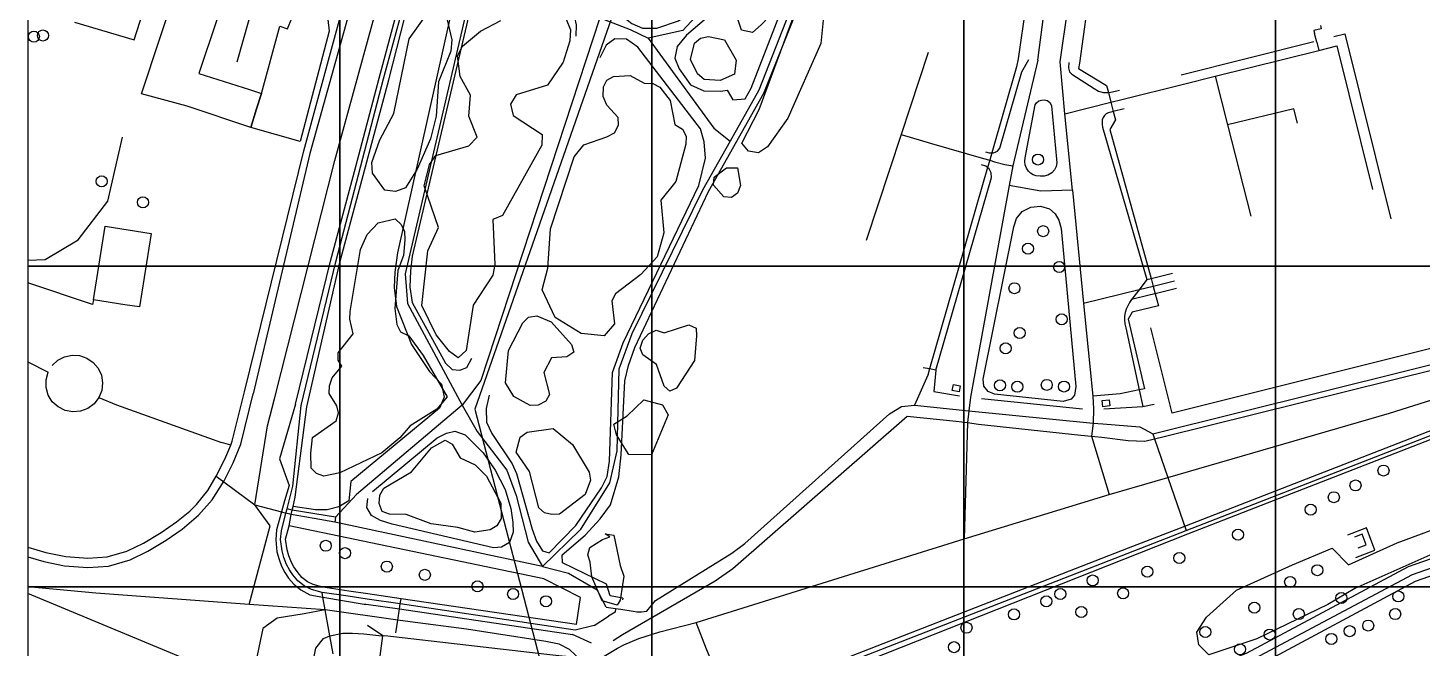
# Model space of a CAD drawing. Header units: metres. Extents: x -847 to 846, y -696 to 697.
# Drawn here: x -845.7 to -467.7, y -364.4 to -196.3 of the extents above; entities that cross this region are included whole.
import ezdxf

# ---------------------------------------------------------------- set-up
doc = ezdxf.new("R2010")
doc.units = ezdxf.units.M
for name, color, linetype in [('GREEN_ATLAS_BUILDING_OSM_HEIGHT', 8, 'Continuous'), ('GREEN_ATLAS_BUILDING_OSM_LEVELS', 9, 'Continuous'), ('GREEN_ATLAS_TERRAIN_COP90', 3, 'Continuous'), ('OSM_BARRIER', 1, 'Continuous'), ('OSM_GREEN_EXISTING', 94, 'Continuous'), ('OSM_HYDROGRAPHY', 5, 'Continuous'), ('OSM_PATH', 32, 'Continuous'), ('OSM_ROAD_LOCAL', 9, 'Continuous'), ('OSM_ROAD_MAJOR', 30, 'Continuous'), ('SITE_BORDER', 3, 'Continuous')]:
    doc.layers.add(name, color=color, linetype=linetype)

msp = doc.modelspace()

# ---------------------------------------------------------------- linework, layer by layer
at = {"layer": 'GREEN_ATLAS_BUILDING_OSM_HEIGHT'}
for points, elevation in [([(-594.813, -293.004), (-592.94, -293.327), (-593.222, -294.952), (-595.102, -294.64)], 20.423), ([(-554.475, -297.368), (-552.583, -297.123), (-552.376, -298.77), (-554.262, -299.015)], 25.348)]:
    msp.add_lwpolyline(points, close=True, dxfattribs=dict(at, elevation=elevation))
at = {"layer": 'GREEN_ATLAS_BUILDING_OSM_LEVELS'}
for points, elevation in [([(-764.288, -154.934), (-779.78, -150.148), (-799.427, -208.668), (-785.657, -213.01), (-782.437, -214.156), (-783.727, -218.309), (-785.287, -223.363), (-802.528, -217.574), (-814.969, -214.168), (-789.923, -138.582), (-768.353, -145.261), (-762.145, -147.242)], 15.531), ([(-771.918, -227.114), (-785.287, -223.363), (-783.727, -218.309), (-782.437, -214.156), (-777.462, -195.889), (-775.332, -196.568), (-774.223, -193.74), (-771.498, -191.325), (-767.157, -191.325), (-764.432, -194.041), (-764.081, -197.247)], 16.109), ([(-824.774, -250.079), (-812.338, -252.038), (-815.489, -271.987), (-819.436, -271.364), (-827.925, -270.028)], 14.254)]:
    msp.add_lwpolyline(points, close=True, dxfattribs=dict(at, elevation=elevation))
at = {"layer": 'GREEN_ATLAS_TERRAIN_COP90'}
for points in [[(-845.742, -260.905, 16), (-761.168, -260.905, 13), (-761.168, -173.937, 16), (-845.742, -173.937, 21)], [(-761.168, -260.905, 13), (-676.593, -260.905, 13), (-676.593, -173.937, 13), (-761.168, -173.937, 16)], [(-676.593, -260.905, 13), (-592.019, -260.905, 22), (-592.019, -173.937, 21), (-676.593, -173.937, 13)], [(-592.019, -260.905, 22), (-507.445, -260.905, 39), (-507.445, -173.937, 34), (-592.019, -173.937, 21)], [(-507.445, -260.905, 39), (-422.871, -260.905, 45), (-422.871, -173.937, 37), (-507.445, -173.937, 34)], [(-845.742, -347.873, 10), (-761.168, -347.873, 9), (-761.168, -260.905, 13), (-845.742, -260.905, 16)], [(-761.168, -347.873, 9), (-676.593, -347.873, 12), (-676.593, -260.905, 13), (-761.168, -260.905, 13)], [(-676.593, -347.873, 12), (-592.019, -347.873, 18), (-592.019, -260.905, 22), (-676.593, -260.905, 13)], [(-592.019, -347.873, 18), (-507.445, -347.873, 20), (-507.445, -260.905, 39), (-592.019, -260.905, 22)], [(-507.445, -347.873, 20), (-422.871, -347.873, 14), (-422.871, -260.905, 45), (-507.445, -260.905, 39)], [(-845.742, -434.842, 10), (-761.168, -434.842, 9), (-761.168, -347.873, 9), (-845.742, -347.873, 10)], [(-761.168, -434.842, 9), (-676.593, -434.842, 12), (-676.593, -347.873, 12), (-761.168, -347.873, 9)], [(-676.593, -434.842, 12), (-592.019, -434.842, 18), (-592.019, -347.873, 18), (-676.593, -347.873, 12)], [(-592.019, -434.842, 18), (-507.445, -434.842, 20), (-507.445, -347.873, 20), (-592.019, -347.873, 18)], [(-507.445, -434.842, 20), (-422.871, -434.842, 14), (-422.871, -347.873, 14), (-507.445, -347.873, 20)]]:
    msp.add_3dface(points, dxfattribs=at)
at = {"layer": 'OSM_BARRIER'}
for points in [[(-713.913, -25.459), (-756.507, -184.278), (-769.293, -230.365), (-784.629, -295.52)], [(-756.845, -233.949), (-750.474, -209.971), (-740.156, -171.51), (-731.441, -139.071), (-710.987, -61.649), (-702.072, -28.309)], [(-661.79, -193.729), (-667.134, -198.349), (-669.727, -201.388), (-670.31, -204.561), (-669.151, -207.444), (-666.119, -211.774), (-662.51, -213.366), (-657.893, -213.511), (-656.158, -213.221), (-654.573, -215.815), (-651.253, -215.537), (-649.661, -212.642), (-586.287, -49.359)], [(-684.424, -350.879), (-687.901, -350.3), (-688.872, -347.072), (-700.794, -341.361), (-700.894, -339.124), (-694.674, -333.814), (-690.551, -329.439), (-687.795, -325.565), (-685.477, -317.984), (-684.869, -312.095), (-683.848, -291.958), (-682.933, -287.872), (-681.192, -282.974), (-661.188, -240.706), (-646.178, -214.056), (-601.573, -102.381)], [(-683.046, -182.007), (-684.756, -186.605), (-685.189, -190.579), (-684.374, -193.34), (-682.025, -195.176), (-679.062, -196.401), (-675.184, -196.401), (-669.364, -194.464), (-664.264, -190.479), (-658.852, -183.232), (-651.879, -168.17), (-630.078, -112.01), (-649.279, -105.653), (-657.655, -109.984)], [(-730.044, -142.3), (-720.428, -144.76), (-745.493, -257.304), (-746.214, -262.514), (-746.414, -266.699), (-745.8, -271.809), (-741.691, -282.15), (-736.854, -289.509), (-733.571, -292.87), (-732.889, -296.399), (-734.11, -299.394), (-758.223, -319.253), (-758.762, -324.541), (-761.393, -326.133), (-764.594, -326.99), (-767.783, -326.923), (-773.86, -326.066)], [(-770.114, -299.049), (-761.168, -259.909), (-747.911, -210.416), (-738.013, -171.777), (-730.044, -142.3)], [(-529.917, -371.429), (-515.383, -365.796), (-471.404, -342.33), (-416.237, -323.038), (-390.012, -315.413), (-355.418, -306.184), (-322.86, -298.592), (-298.277, -292.024), (-263.508, -280.737), (-211.924, -264.35), (-172.011, -235.029), (-140.293, -211.14), (-126.849, -201.01), (-108.186, -180.961), (-98.281, -162.593), (-94.504, -152.341)], [(-697.117, -198.538), (-696.973, -195.499), (-697.405, -193.484), (-699.278, -191.458), (-702.523, -188.664), (-704.866, -186.204), (-708.644, -179.169), (-712.522, -170.586), (-713.956, -168.348), (-716.199, -167.625), (-718.035, -168.137), (-719.977, -169.974), (-721.812, -174.371), (-741.515, -258.183), (-742.029, -262.157), (-742.229, -266.655), (-741.515, -270.74), (-732.531, -287.171), (-730.696, -288.907), (-728.654, -289.119), (-726.712, -288.395), (-725.39, -285.846)], [(-720.672, -295.843), (-721.493, -299.516), (-721.386, -303.201), (-719.958, -306.262), (-714.445, -314.533), (-713.223, -317.082), (-709.039, -332.188), (-707.811, -335.461), (-706.182, -338.111), (-704.447, -338.623), (-697.179, -331.253), (-690.257, -320.956), (-688.722, -317.895), (-688.008, -313.81), (-687.193, -289.72), (-684.33, -281.661), (-663.813, -239.081), (-661.978, -231.634), (-662.385, -227.248), (-663.406, -223.674), (-680.352, -201.522), (-683.416, -199.373), (-686.579, -199.273), (-688.929, -201.01), (-690.664, -204.472)], [(-533.08, -209.036), (-497.064, -200.063)], [(-491.627, -198.716), (-488.72, -197.993), (-476.24, -248.12)], [(-586.143, -229.953), (-585.128, -230.186), (-584.383, -230.186), (-583.931, -230.186), (-582.892, -229.775), (-582.221, -228.962), (-576.22, -208.223), (-574.39, -204.928)], [(-563.527, -205.685), (-563.621, -207.132), (-563.308, -208.212), (-562.694, -208.924), (-556.686, -212.798), (-555.502, -213.466), (-554.13, -213.834), (-552.796, -213.878), (-551.63, -213.644), (-549.751, -213.177)], [(-548.498, -218.242), (-551.474, -218.977), (-552.132, -219.144), (-552.802, -219.388), (-553.353, -219.667), (-553.842, -220.09), (-554.168, -220.635), (-554.437, -221.247), (-554.506, -221.915), (-554.493, -222.561), (-554.356, -223.218), (-542.359, -264.562), (-544.47, -267.345), (-546.493, -269.994), (-547.038, -270.785), (-547.552, -271.642), (-547.991, -272.532), (-548.254, -273.512), (-548.398, -274.503), (-548.417, -275.505), (-548.298, -276.562), (-548.053, -277.631), (-544.445, -294.451), (-543.467, -298.993)], [(-773.165, -298.325), (-763.655, -259.586), (-756.845, -233.949)], [(-599.556, -289.086), (-584.508, -236.888), (-584.558, -235.597), (-585.09, -234.495), (-585.535, -234.183), (-586.018, -233.838), (-587.158, -233.47)], [(-321.965, -256.413), (-359.973, -268.202), (-364.17, -269.471), (-368.255, -270.974), (-420.547, -290.477), (-531.326, -333.569), (-647.594, -379.522)], [(-322.572, -254.243), (-360.606, -266.031), (-364.884, -267.334), (-369.057, -268.859), (-380.302, -273.056), (-421.355, -288.373), (-532.128, -331.465), (-547.446, -337.354)], [(-542.359, -264.562), (-541.212, -264.284), (-535.392, -262.836)], [(-827.925, -270.028), (-828.201, -271.319), (-845.742, -265.435)], [(-534.358, -266.978), (-540.072, -268.402), (-541.325, -268.714), (-546.493, -269.994)], [(-218.665, -271.23), (-262.23, -284.989), (-297.119, -296.321), (-321.852, -302.923), (-354.291, -310.481), (-388.797, -319.687), (-414.739, -327.235), (-469.619, -346.404), (-512.745, -369.492), (-528.551, -375.815)], [(-554.55, -307.309), (-547.408, -308.132), (-542.916, -308.344), (-540.285, -307.709), (-537.66, -307.075), (-426.548, -279.512)], [(-599.556, -289.086), (-601.291, -288.752), (-602.964, -288.44)], [(-599.556, -289.086), (-600.126, -294.852), (-593.116, -296.043)], [(-792.034, -318.218), (-790.048, -314.266), (-787.993, -309.145), (-784.629, -295.52)], [(-773.165, -298.325), (-777.531, -313.119), (-774.875, -320.322), (-776.165, -324.552)], [(-587.233, -296.811), (-559.831, -299.594)], [(-543.467, -298.993), (-540.348, -298.347)], [(-773.86, -326.066), (-773.252, -323.561), (-770.114, -299.049)], [(-687.093, -362.367), (-684.5, -360.753), (-659.441, -346.226), (-654.61, -342.831), (-607.305, -301.576), (-594.043, -302.945)], [(-554.011, -299.616), (-543.467, -298.993)], [(-752.309, -322.025), (-734.749, -307.431), (-732.199, -306.14), (-730.007, -305.683), (-727.144, -306.652), (-724.951, -308.856), (-722.295, -311.505), (-719.031, -316.203), (-716.375, -321.413), (-714.846, -326.623), (-714.276, -330.374), (-714.132, -333.001), (-715.197, -335.829), (-717.339, -337.064), (-719.538, -337.231), (-747.003, -330.808), (-750.117, -329.873), (-752.616, -328.504), (-753.844, -326.3), (-753.587, -323.851)], [(-594.043, -302.945), (-591.029, -303.334), (-588.016, -303.713)], [(-588.016, -303.713), (-560.288, -306.685)], [(-560.288, -306.685), (-557.325, -307.008), (-556.435, -307.108)], [(-556.435, -307.108), (-554.55, -307.309)], [(-829.51, -342.563), (-823.853, -342.185), (-818.045, -340.526), (-813.178, -338.189), (-808.279, -335.194), (-803.887, -332.211), (-799.458, -328.437), (-795.78, -324.251), (-792.485, -319.12), (-792.034, -318.218)], [(-776.165, -324.552), (-776.961, -327.502), (-778.308, -332.378), (-778.527, -335.116), (-778.22, -338.378), (-777.656, -340.382), (-776.992, -342.263)], [(-774.875, -331.287), (-774.393, -328.27), (-774.098, -327.057), (-773.86, -326.066)], [(-697.035, -358.07), (-744.579, -351.091), (-753.575, -349.766), (-758.731, -348.964), (-765.76, -347.94), (-768.353, -347.205), (-769.951, -346.46), (-771.479, -345.28), (-772.739, -343.699), (-773.647, -342.452), (-774.274, -341.25), (-774.956, -339.458), (-775.464, -337.777), (-775.89, -334.949), (-774.875, -331.287)], [(-697.035, -358.07), (-695.945, -350.745), (-705.812, -345.703), (-774.875, -331.287)], [(-485.7, -339.847), (-480.582, -337.933), (-482.843, -331.877), (-487.968, -333.791)], [(-485.024, -337.242), (-482.906, -336.441), (-483.977, -333.58), (-486.095, -334.37)], [(-845.742, -339.701), (-841.463, -340.949), (-835.812, -342.096), (-829.51, -342.563)], [(-547.446, -337.354), (-648.014, -376.538), (-649.73, -377.184), (-651.246, -377.785)], [(-776.992, -342.263), (-776.053, -343.944), (-775.038, -345.48), (-773.653, -347.128), (-771.711, -348.686), (-769.274, -349.955), (-765.741, -350.645)], [(-765.741, -350.645), (-754.596, -352.493), (-754.007, -352.504), (-744.986, -353.829), (-698.044, -360.709)], [(-745.938, -360.341), (-745.424, -356.823), (-744.986, -353.829), (-744.785, -352.482), (-744.579, -351.091)], [(-684.424, -350.879), (-684.5, -351.324)], [(-750.399, -368.178), (-750.211, -366.675), (-750.023, -365.172), (-749.515, -361.109), (-753.706, -358.337)], [(-692.932, -363.08), (-698.044, -360.709)]]:
    msp.add_lwpolyline(points, dxfattribs=at)
at = {"layer": 'OSM_GREEN_EXISTING'}
for points in [[(-644.624, -173.881), (-642.751, -168.248), (-640.872, -165.799), (-635.384, -163.194), (-633.078, -165.22), (-635.384, -173.881), (-640.151, -181.963), (-644.769, -193.228), (-646.936, -195.533), (-649.248, -197.559), (-652.28, -196.98), (-653.145, -194.23), (-653, -188.03), (-651.265, -181.673)], [(-637.407, -191.347), (-632.502, -187.74), (-629.614, -188.753), (-630.767, -200.587), (-639.719, -220.802), (-645.201, -228.595), (-647.657, -230.186), (-650.401, -229.752), (-652.136, -227.582), (-647.512, -218.487)], [(-746.552, -219.5), (-742.361, -199.284), (-737.311, -192.215), (-734.279, -191.492), (-732.112, -193.807), (-730.815, -199.574), (-731.103, -202.613), (-734.423, -210.984), (-735, -220.223), (-736.591, -226.435), (-740.2, -234.661), (-743.376, -239.715), (-746.113, -240.728), (-749.002, -240.294), (-752.322, -235.674), (-752.466, -232.78), (-750.305, -226.724)], [(-658.037, -210.594), (-662.423, -210.283), (-664.158, -208.757), (-666.1, -204.872), (-664.979, -200.486), (-663.344, -199.162), (-661.201, -198.65), (-656.91, -199.562), (-653.746, -205.073), (-654.153, -208.858)], [(-704.797, -261.445), (-704.083, -250.825), (-697.649, -231.322), (-694.993, -228.06), (-688.766, -225.912), (-686.724, -224.799), (-685.602, -222.75), (-685.702, -220.613), (-688.766, -217.24), (-689.787, -214.891), (-689.687, -212.342), (-688.766, -210.505), (-686.93, -209.481), (-682.438, -209.281), (-678.661, -211.318), (-676.312, -211.418), (-674.376, -212.442), (-671.619, -216.015), (-670.291, -222.55), (-668.249, -223.774), (-667.228, -225.711), (-667.328, -227.86), (-670.084, -237.968), (-674.169, -243.066), (-673.355, -251.849), (-675.09, -258.384), (-679.582, -263.182), (-686.417, -268.38), (-687.438, -270.328), (-686.724, -276.551), (-689.48, -279.824), (-695.707, -279.212), (-702.755, -274.814), (-706.326, -267.367)], [(-575.393, -231.522), (-572.63, -217.229), (-572.279, -216.628), (-571.628, -216.149), (-570.951, -215.904), (-570.174, -215.837), (-569.253, -216.06), (-568.558, -216.639), (-568.245, -217.463), (-566.866, -231.912), (-566.791, -232.958), (-566.91, -233.893), (-567.361, -234.795), (-568.094, -235.652), (-569.209, -236.22), (-570.237, -236.521), (-571.27, -236.543), (-572.36, -236.431), (-573.137, -236.164), (-573.877, -235.719), (-574.484, -235.196), (-575.029, -234.361), (-575.311, -233.459), (-575.449, -232.591)], [(-652.524, -239.07), (-653.339, -241.118), (-654.974, -242.343), (-657.016, -242.131), (-659.873, -238.97), (-659.666, -236.832), (-656.302, -234.272), (-653.339, -234.272)], [(-577.698, -247.986), (-576.169, -246.116), (-573.789, -244.936), (-571.22, -244.703), (-568.771, -245.37), (-567.198, -246.74), (-566.19, -248.465), (-565.607, -250.669), (-561.623, -293.572), (-561.961, -295.843), (-562.894, -296.956), (-565.031, -297.557), (-583.65, -295.62), (-585.41, -294.874), (-586.525, -293.405), (-586.782, -291.535), (-578.425, -250.28)], [(-768.548, -307.342), (-762.114, -302.845), (-761.5, -300.707), (-762.013, -298.759), (-764.056, -295.397), (-763.955, -293.349), (-763.235, -291.212), (-760.585, -288.039), (-761.606, -286.414), (-761.606, -284.366), (-757.522, -279.267), (-758.442, -275.282), (-758.336, -273.245), (-755.58, -256.402), (-753.744, -252.317), (-750.781, -249.144), (-746.189, -248.131), (-744.554, -249.656), (-743.639, -251.493), (-743.539, -253.742), (-743.946, -258.027), (-745.474, -262.113), (-746.289, -272.421), (-745.681, -276.718), (-744.76, -278.755), (-742.411, -279.779), (-738.533, -285.089), (-732.105, -296.31), (-734.856, -299.683), (-742.104, -304.169), (-744.861, -307.442), (-749.766, -311.528), (-761.199, -316.938), (-765.484, -317.851), (-767.526, -317.138), (-768.955, -315.713), (-769.055, -311.628)], [(-704.284, -295.742), (-705.305, -297.479), (-707.347, -298.603), (-709.59, -298.704), (-713.982, -296.255), (-716.231, -292.581), (-715.41, -283.798), (-711.532, -276.25), (-710.003, -274.714), (-707.754, -274.414), (-703.876, -276.039), (-698.364, -282.173), (-697.75, -284.21), (-699.591, -285.534), (-703.776, -285.735), (-705.819, -289.72)], [(-666.526, -276.807), (-664.584, -277.731), (-664.484, -279.768), (-664.997, -286.514), (-669.896, -293.961), (-671.732, -294.785), (-673.261, -293.449), (-675.303, -287.527), (-678.98, -284.978), (-679.695, -283.141), (-678.98, -280.993), (-677.452, -279.267), (-675.409, -278.243), (-673.261, -278.956)], [(-673.718, -298.492), (-672.133, -301.231), (-676.662, -312.084), (-682.827, -312.006), (-686.172, -306.607), (-686.893, -303.724), (-683.247, -301.52), (-678.774, -297.19)], [(-698.057, -309.223), (-693.565, -316.771), (-693.157, -318.919), (-694.686, -322.804), (-701.627, -328.103), (-703.67, -328.214), (-705.712, -327.803), (-707.247, -326.378), (-709.696, -316.57), (-713.368, -311.361), (-712.246, -307.286), (-710.411, -305.95), (-703.363, -304.937)], [(-736.441, -330.764), (-743.175, -328.214), (-747.667, -328.103), (-749.709, -327.391), (-750.53, -325.253), (-750.323, -323.005), (-749.202, -321.068), (-741.747, -316.671), (-736.34, -310.136), (-732.563, -308.099), (-730.721, -309.123), (-728.578, -312.897), (-724.494, -314.734), (-721.437, -317.795), (-717.552, -325.142), (-717.452, -329.328), (-718.574, -331.276), (-720.415, -332.4), (-724.6, -333.012), (-729.192, -331.788)], [(-684.149, -344.968), (-684.506, -347.306), (-685.139, -351.469), (-685.966, -352.794), (-690.05, -351.669), (-692.876, -345.124), (-693.314, -341.116), (-693.928, -339.179), (-693.421, -337.131), (-689.919, -335.016), (-687.977, -334.304), (-689.192, -333.469), (-686.843, -333.869), (-685.151, -342.074)]]:
    msp.add_lwpolyline(points, close=True, dxfattribs=at)
for points in [[(-699.773, -193.952), (-698.62, -196.835), (-698.764, -199.863), (-700.638, -205.64), (-704.829, -211.852), (-713.343, -214.446), (-714.934, -217.051), (-714.213, -220.079), (-706.27, -225.277), (-706.414, -228.16), (-717.101, -247.218), (-719.695, -248.231), (-719.119, -260.499), (-719.695, -263.393), (-725.039, -271.475), (-726.918, -283.753), (-729.08, -285.768), (-731.391, -284.032), (-735, -279.557), (-738.896, -271.62), (-737.311, -256.747), (-734.423, -250.402), (-738.32, -239.137), (-736.879, -233.359), (-735.144, -230.91), (-726.192, -228.305), (-723.886, -226.001), (-726.192, -220.223), (-725.759, -214.591), (-728.503, -209.537), (-729.224, -203.904), (-727.927, -201.31), (-723.015, -197.269), (-717.534, -194.375)], [(-463.235, -338.144), (-485.982, -348.263), (-493.293, -352.593), (-512.551, -361.889), (-525.557, -366.23), (-528.282, -363.558), (-528.839, -360.096), (-526.208, -356.055), (-518.02, -348.708), (-502.834, -341.84), (-492.115, -337.387), (-487.655, -341.84), (-474.524, -335.94), (-458.862, -330.151)]]:
    msp.add_lwpolyline(points, dxfattribs=at)
for centre in [(-844.113, -198.705), (-841.67, -198.405), (-571.878, -232.023), (-825.757, -237.934), (-814.556, -243.6), (-570.469, -251.437), (-574.572, -256.157), (-566.127, -261.133), (-578.256, -266.9), (-565.469, -275.326), (-576.834, -279.022), (-580.655, -283.208), (-582.184, -293.204), (-577.454, -293.605), (-569.485, -293.093), (-564.811, -293.549), (-478.195, -316.314), (-485.782, -320.355), (-491.664, -323.539), (-497.941, -326.912), (-517.625, -333.68), (-764.97, -336.708), (-759.746, -338.701), (-533.55, -340.037), (-748.413, -342.341), (-738.12, -344.578), (-542.24, -343.71), (-496.118, -343.332), (-723.842, -347.684), (-557.056, -346.103), (-503.498, -346.515), (-714.182, -349.788), (-705.274, -351.736), (-569.629, -351.747), (-565.833, -349.788), (-548.792, -349.588), (-489.647, -350.846), (-474.186, -350.434), (-578.368, -355.31), (-560.138, -354.631), (-513.24, -353.462), (-501.155, -355.22), (-475.025, -355.22), (-591.255, -358.927), (-526.515, -360.085), (-487.379, -359.84), (-482.336, -358.326), (-594.644, -364.182), (-509.055, -360.764), (-492.335, -361.944), (-517.118, -364.794)]:
    msp.add_circle(centre, 1.5, dxfattribs=at)
at = {"layer": 'OSM_HYDROGRAPHY'}
msp.add_lwpolyline([(-197.484, 655.883), (-212.601, 641.1), (-224.892, 620.996), (-250.302, 601.982), (-251.248, 596.327), (-250.195, 588.98), (-250.809, 583.27), (-253.766, 577.615), (-267.085, 562.642), (-574.866, 259.987), (-611.866, 151.161), (-615.149, 24.112), (-633.06, -30.357), (-647.945, -80.395), (-724.519, -299.705), (-705.23, -374.078), (-629.451, -501.761)], dxfattribs=at)
at = {"layer": 'OSM_PATH'}
for points in [[(-617.605, 12.212), (-618.707, 8.393), (-622.353, -2.783), (-628.117, -18.913), (-641.06, -53.489), (-661.533, -109.349), (-690.702, -193.607), (-722.903, -291.913), (-727.99, -298.581)], [(-618.707, 8.393), (-588.505, -25.86), (-584.815, -31.181), (-582.472, -37.826), (-582.058, -44.049), (-583.706, -50.283), (-647.581, -213.221), (-655.35, -227.036), (-662.811, -240.305), (-681.987, -279.223), (-685.521, -288.807), (-686.028, -311.016), (-688.033, -319.665), (-696.002, -332.378), (-706.232, -342.33)], [(-800.053, -325.543), (-796.939, -321.747), (-794.659, -317.873), (-792.329, -313.242), (-790.744, -309.413), (-790.38, -308.377), (-786.972, -295.008), (-770.934, -229.641), (-758.493, -183.733), (-747.028, -141.554), (-732.544, -88.254), (-709.903, -4.074)], [(-775.808, -327.836), (-775.476, -326.678), (-774.631, -323.394), (-773.923, -320.589), (-771.636, -298.681), (-762.27, -259.775), (-749.296, -210.182), (-738.859, -171.744), (-730.201, -139.439), (-707.761, -55.604), (-696.728, -14.394), (-694.937, -8.048), (-702.385, -9.674)], [(-628.117, -18.913), (-612.987, -46.754), (-612.499, -52.665), (-614.948, -83.478), (-649.461, -169.462), (-656.853, -184.746), (-668.186, -197.069), (-677.59, -199.151)], [(-686.473, -40.142), (-688.171, -46.442), (-696.027, -93.898), (-697.856, -100.455), (-702.467, -116.986), (-708.838, -132.904), (-714.357, -143.435), (-717.603, -155.97), (-722.752, -174.059), (-743.432, -263.015), (-742.799, -271.041), (-727.99, -298.581)], [(-575.192, -190.278), (-577.241, -204.739)], [(-558.609, -191.403), (-560.664, -205.885)], [(-690.702, -193.607), (-682.413, -196.746), (-677.59, -199.151), (-659.779, -223.474), (-655.35, -227.036)], [(-495.285, -195.711), (-495.072, -196.568), (-497.083, -197.069), (-496.895, -197.837)], [(-496.313, -200.186), (-496.895, -197.837)], [(-496.313, -200.186), (-495.749, -202.457)], [(-680.409, -370.382), (-678.554, -369.792), (-677.539, -369.67), (-676.431, -369.859), (-672.972, -371.395), (-661.583, -378.453), (-658.282, -379.466), (-655.381, -379.778), (-652.693, -379.666), (-650.664, -379.021), (-647.625, -377.718), (-531.709, -332.567), (-420.935, -289.475), (-379.857, -274.158), (-368.637, -269.972), (-364.508, -268.458), (-360.273, -267.167), (-322.253, -255.389), (-314.228, -252.617), (-269.384, -237.177), (-233.055, -223.708), (-213.647, -213.655), (-198.637, -203.793)], [(-577.241, -204.739), (-577.673, -206.932), (-584.383, -230.186), (-584.971, -232.224), (-585.535, -234.183), (-601.291, -288.752), (-601.742, -290.477), (-605.344, -298.559)], [(-560.664, -205.885), (-560.89, -207.333), (-553.291, -211.963), (-552.796, -213.878), (-552.119, -216.483), (-551.474, -218.977), (-550.879, -221.27), (-552.432, -223.908), (-541.212, -264.284), (-540.63, -266.388), (-540.072, -268.402), (-539.232, -271.631), (-546.318, -273.378), (-547.402, -275.293), (-542.998, -294.139), (-544.445, -294.451), (-549.563, -295.542), (-557.037, -296.199)], [(-440.043, -214.067), (-430.696, -251.471), (-425.258, -273.223), (-535.467, -300.774), (-541.256, -277.609)], [(-501.537, -222.127), (-502.465, -218.264), (-520.476, -222.594)], [(-681.649, -354.441), (-680.609, -354.564), (-679.356, -354.586), (-677.959, -354.397), (-675.572, -351.525), (-654.849, -338.678), (-651.384, -336.074), (-612.142, -300.908), (-608.871, -298.96), (-605.344, -298.559), (-590.635, -300.151), (-556.905, -303.479), (-554.293, -303.68), (-544.257, -304.425), (-540.73, -306.407), (-448.914, -283.464)], [(-845.742, -286.871), (-840.254, -289.642)], [(-839.176, -287.872), (-837.66, -286.436), (-835.812, -285.468), (-833.776, -285.034), (-831.703, -285.156), (-829.729, -285.824), (-828.006, -287.004), (-826.666, -288.596), (-825.795, -290.488), (-825.469, -292.536), (-825.695, -294.607), (-826.471, -296.544), (-827.768, -298.225), (-829.472, -299.494), (-831.452, -300.251), (-833.569, -300.429), (-835.649, -300.039), (-837.548, -299.082), (-839.114, -297.657), (-840.235, -295.854), (-840.818, -293.817), (-840.83, -291.69), (-840.254, -289.642)], [(-826.471, -296.544), (-821.754, -298.503)], [(-821.754, -298.503), (-793.206, -308.711)], [(-727.99, -298.581), (-756.67, -322.782), (-762.377, -328.982), (-762.508, -330.263)], [(-727.99, -298.581), (-723.961, -305.761), (-715.924, -316.214), (-713.393, -323.049), (-710.072, -335.762), (-706.232, -342.33)], [(-790.744, -309.413), (-793.206, -308.711)], [(-540.73, -306.407), (-540.285, -307.709), (-536.695, -318.229), (-531.709, -332.567)], [(-794.659, -317.873), (-784.166, -325.587), (-776.961, -327.502), (-775.808, -327.836)], [(-845.742, -337.093), (-840.862, -338.523), (-835.468, -339.614), (-829.504, -340.059), (-824.285, -339.714), (-818.935, -338.177), (-814.374, -335.984), (-809.632, -333.09), (-805.403, -330.218), (-801.788, -327.279), (-800.053, -325.543)], [(-692.193, -358.271), (-697.367, -359.551), (-744.785, -352.482), (-753.788, -351.135), (-758.887, -350.356), (-765.979, -349.332), (-768.817, -348.575), (-770.834, -347.573), (-772.563, -346.204), (-773.891, -344.589), (-774.85, -343.198), (-775.633, -341.751), (-776.303, -339.925), (-776.842, -338.077), (-777.212, -335.038), (-777.011, -332.612), (-775.808, -327.836)], [(-768.134, -329.272), (-774.393, -328.27), (-775.808, -327.836)], [(-774.098, -327.057), (-775.476, -326.678)], [(-762.377, -328.982), (-774.098, -327.057)], [(-706.232, -342.33), (-762.508, -330.263), (-768.134, -329.272)], [(-706.232, -342.33), (-699.128, -344.1)], [(-699.128, -344.1), (-691.435, -348.642)], [(-762.966, -366.03), (-763.855, -361.098), (-765.121, -354.063), (-765.741, -350.645), (-765.979, -349.332)], [(-688.966, -353.328), (-691.435, -348.642)], [(-688.966, -353.328), (-686.41, -353.695), (-684.932, -353.907)], [(-686.41, -353.695), (-686.542, -354.675), (-688.346, -355.822)], [(-684.932, -353.907), (-681.649, -354.441)], [(-692.193, -358.271), (-688.346, -355.822)]]:
    msp.add_lwpolyline(points, dxfattribs=at)
at = {"layer": 'OSM_ROAD_LOCAL'}
for points in [[(-785.713, -352.66), (-780.037, -331.287), (-784.166, -325.587), (-780.783, -304.203), (-778.897, -296.922), (-762.508, -232.29), (-749.904, -186.093), (-738.402, -143.947), (-736.748, -137.891), (-706.652, -25.581), (-704.209, -16.242), (-702.385, -9.674)], [(-833.106, -194.831), (-816.918, -199.574), (-806.023, -165.387), (-839.126, -154.701), (-840.379, -154.278), (-845.742, -152.383)], [(-788.996, -205.529), (-780.933, -177.076), (-775.226, -156.927)], [(-536.695, -318.229), (-476.56, -300.718), (-417.226, -282.084), (-382.018, -268.803), (-343.791, -255.311), (-338.265, -253.152), (-335.559, -251.705), (-333.561, -250.168), (-331.55, -247.986), (-329.764, -244.936), (-328.48, -241.663), (-325.792, -234.35), (-313.814, -200.442), (-303.032, -169.673), (-301.579, -158.051)], [(-571.953, -205.106), (-569.986, -190.635)], [(-565.87, -205.518), (-563.815, -191.047)], [(-601.673, -203.002), (-608.984, -225.244), (-618.419, -253.942)], [(-532.416, -211.585), (-523.802, -209.436), (-495.749, -202.457), (-490.844, -201.232), (-481.158, -240.138)], [(-571.953, -205.106), (-578.725, -233.771)], [(-562.531, -240.294), (-564.567, -219.589), (-565.87, -205.518)], [(-549.118, -215.737), (-532.416, -211.585)], [(-523.802, -209.436), (-520.476, -222.594), (-514.211, -247.374)], [(-564.567, -219.589), (-552.119, -216.483), (-549.118, -215.737)], [(-845.742, -259.334), (-841.075, -259.13), (-832.072, -253.797), (-824.034, -243.278), (-820.1, -225.923)], [(-608.984, -225.244), (-600.734, -227.671)], [(-600.734, -227.671), (-586.657, -231.734)], [(-578.725, -233.771), (-579.697, -239.092), (-590.171, -296.433), (-590.635, -300.151), (-591.029, -303.334), (-591.85, -334.827)], [(-586.657, -231.734), (-584.971, -232.224), (-583.65, -232.602), (-580.906, -233.348), (-578.725, -233.771)], [(-562.531, -240.294), (-571.095, -240.617), (-579.697, -239.092)], [(-562.531, -240.294), (-559.505, -271.074), (-557.037, -296.199), (-556.793, -299.628), (-556.905, -303.479), (-557.325, -307.008), (-552.614, -322.827)], [(-534.866, -264.952), (-540.63, -266.388), (-544.47, -267.345), (-559.505, -271.074)], [(-664.559, -357.536), (-591.85, -334.827), (-552.614, -322.827), (-536.695, -318.229)], [(-415.416, -325.342), (-470.427, -344.567), (-514.587, -368.111), (-529.165, -373.588), (-544.839, -377.874), (-579.69, -384.264), (-606.14, -388.082), (-623.694, -389.652), (-628.95, -389.908), (-634.363, -389.607), (-645.815, -389.54), (-648.527, -389.485), (-652.355, -389.696), (-655.381, -379.778), (-661.746, -364.727), (-664.559, -357.536)], [(-695.782, -367.699), (-698.865, -364.85), (-701.728, -363.414), (-705.324, -362.634), (-726.837, -359.35), (-742.135, -357.28), (-745.424, -356.823), (-765.121, -354.063), (-785.713, -352.66), (-827.355, -349.565), (-845.742, -347.855)], [(-765.121, -354.063), (-770.822, -355.131), (-778.158, -356.345), (-782.061, -359.161), (-784.272, -369.904), (-783.953, -376.126)], [(-685.897, -364.427), (-684.161, -363.525), (-680.058, -361.855), (-674.376, -359.996), (-664.559, -357.536)], [(-754.264, -405.426), (-757.666, -395.44), (-760.147, -388.193), (-765.315, -380), (-766.831, -376.805), (-767.67, -373.655), (-768.385, -370.505), (-768.259, -367.599), (-767.627, -364.449), (-765.566, -361.844), (-763.855, -361.098), (-760.316, -360.375), (-757.697, -360.386), (-754.646, -360.542), (-749.747, -361.076), (-749.515, -361.109), (-748.92, -360.998), (-705.061, -366.108), (-701.803, -366.397), (-698.94, -366.753), (-695.782, -367.699)], [(-694.755, -368), (-694.022, -368.267), (-693.433, -368.39), (-692.907, -368.367), (-692.299, -368.234), (-691.786, -367.967), (-685.897, -364.427)]]:
    msp.add_lwpolyline(points, dxfattribs=at)
at = {"layer": 'OSM_ROAD_MAJOR'}
msp.add_lwpolyline([(-783.953, -376.126), (-788.764, -373.777), (-796.889, -369.926), (-845.742, -349.606)], dxfattribs=at)
at = {"layer": 'SITE_BORDER'}
msp.add_lwpolyline([(-845.742, -695.747), (845.742, -695.747), (845.742, 695.747), (-845.742, 695.747)], close=True, dxfattribs=at)

doc.saveas('drawing.dxf')
